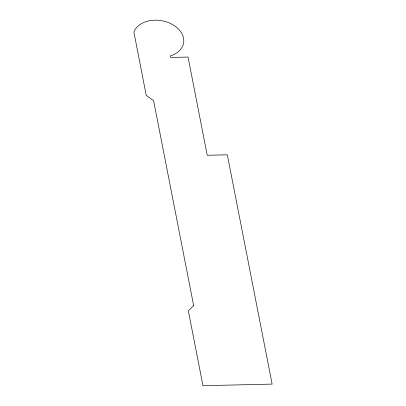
<?xml version="1.0" encoding="UTF-8"?>
<svg xmlns="http://www.w3.org/2000/svg" width="406" height="406" viewBox="0 0 406 406"><rect width="100%" height="100%" fill="white"/><g stroke="black" fill="none" stroke-linecap="round" stroke-linejoin="round"><path stroke-width="0.61" d="M193.652 305.622L188.348 310.839L202.975 385.7L272.121 384.096L227.319 154.808L207.233 155.275L188.039 57.058L170.769 57.459L170.459 55.876A25.542 18.28 9.6 0 0 174.088 25.487A25.542 18.28 9.6 0 0 133.879 32.079L146.246 95.38L153.61 100.693L193.652 305.622"/></g></svg>
